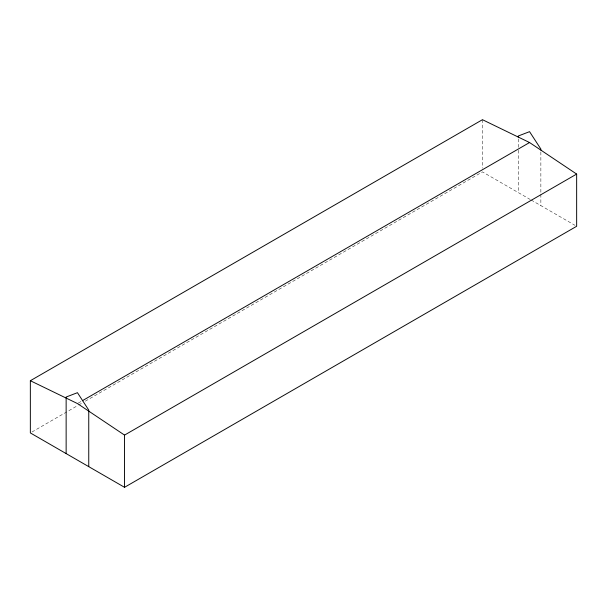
<?xml version="1.0" encoding="UTF-8"?>
<svg xmlns="http://www.w3.org/2000/svg" width="607" height="607" viewBox="0 0 607 607"><rect width="100%" height="100%" fill="white"/><g stroke="black" fill="none" stroke-linecap="round" stroke-linejoin="round"><path stroke-width="0.46" stroke-dasharray="3.04 2.28" d="M78.265 403.086L81.55 401.189M31.989 431.979L77.939 405.446M78.758 404.975L82.044 403.078M85.329 401.181L482.459 171.902L530.366 199.559M531.171 200.022L575.026 225.341M540.86 151.985L540.86 193.383M540.86 194.323L540.86 205.614M518.249 138.935L518.249 149.284M518.249 150.225L518.249 192.563M482.459 119.693L482.459 168.169"/><path stroke-width="0.91" d="M30.35 380.718L482.459 119.693L529.554 142.539L576.65 174.072L576.65 226.282L124.541 487.307L30.35 432.928L30.35 380.718L77.446 403.556L124.541 435.098L124.541 487.307M82.37 400.719L529.554 142.539M124.541 435.098L576.65 174.072M540.86 150.104L540.86 149.064L529.554 131.658L518.249 136.006L518.249 137.053M88.751 466.639L88.751 410.082L77.446 392.683L66.14 397.031L66.14 453.588"/></g></svg>
